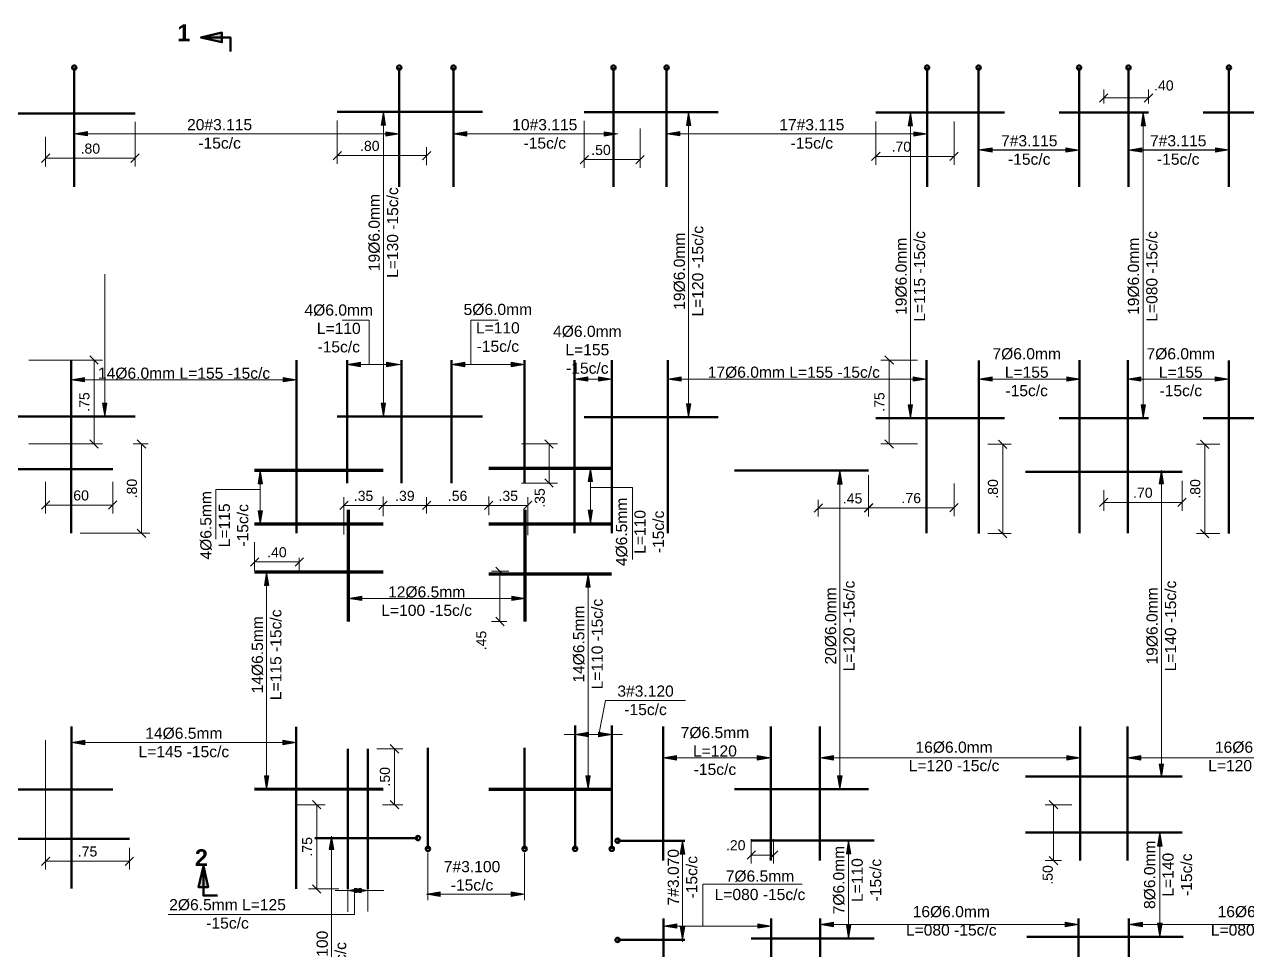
# Model space of a CAD drawing. Header units: metres. Extents: x 1.9 to 93.5, y 3.6 to 60.4.
# Drawn here: x 12.79 to 23.74, y 21.75 to 30.04 of the extents above; entities that cross this region are included whole.
import ezdxf

# ---------------------------------------------------------------- set-up
doc = ezdxf.new("R2010")
doc.units = ezdxf.units.M
for name, color, linetype, lineweight in [('3059-TOA-LOS-1_4_dwg-1', 7, 'Continuous', 20), ('CORTES', 3, 'Continuous', 50), ('CORTES-1', 7, 'Continuous', 50), ('COTAS', 9, 'Continuous', 13), ('COTAS-1', 7, 'Continuous', 9), ('REFUERZOG', 90, 'Continuous', 70), ('REFUERZOS', 3, 'Continuous', 50), ('TEXREF', 2, 'Continuous', 30), ('VARIOS', 8, 'Continuous', 9)]:
    doc.layers.add(name, color=color, linetype=linetype, lineweight=lineweight)
doc.styles.add('Swis721 Ex BT_3', font='swisse.ttf', dxfattribs={"height": 0.1})
doc.styles.add('Swis721 Ex BT_B_1', font='swisseb.ttf', dxfattribs={"height": 0.15})
doc.styles.add('Swis721 LtEx BT_3', font='swissel.ttf', dxfattribs={"height": 0.09})

# ---------------------------------------------------------------- blocks, each defined once
blk = doc.blocks.new('3059-TOA-LOS-1_4_dwg__U8-4209249-19_ZI_ALL_Estructura_TOA_LOS-1_4')
at = {"layer": 'CORTES'}
blk.add_hatch(color=256, dxfattribs=at).paths.add_polyline_path([(-0.076, 0.181), (-0.163, 0.181), (-0.119, 0.368)])
at = {"layer": 'CORTES', "flags": 128}
blk.add_lwpolyline([(0.008, 0.104), (-0.119, 0.104), (-0.119, 0.368), (-0.163, 0.181), (-0.076, 0.181), (-0.119, 0.368)], dxfattribs=at)
blk = doc.blocks.new('3059-TOA-LOS-1_4_dwg__U7-4209251-19_ZI_ALL_Estructura_TOA_LOS-1_4')
at = {"layer": 'CORTES'}
blk.add_hatch(color=256, dxfattribs=at).paths.add_polyline_path([(-0.163, 0.181), (-0.076, 0.181), (-0.119, 0.368)])
at = {"layer": 'CORTES', "flags": 128}
blk.add_lwpolyline([(0.008, 0.104), (-0.119, 0.104), (-0.119, 0.368), (-0.163, 0.181), (-0.076, 0.181), (-0.119, 0.368)], dxfattribs=at)
blk = doc.blocks.new('3059-TOA-LOS-1_4_dwg__Oblique-4209254-19_ZI_ALL_Estructura_TOA_LOS-1_4')
at = {"layer": 'COTAS'}
blk.add_line((-0.5, -0.5), (0.5, 0.5), dxfattribs=at)
blk = doc.blocks.new('3059-TOA-LOS-1_4_dwg__U35-4209278-19_ZI_ALL_Estructura_TOA_LOS-1_4')
at = {"layer": 'REFUERZOS'}
blk.add_line((0, -0.3684), (0, 0), dxfattribs=at)
blk.add_circle((0, 0), 0.00643, dxfattribs=at)
blk = doc.blocks.new('3059-TOA-LOS-1_4_dwg__U36-4209279-19_ZI_ALL_Estructura_TOA_LOS-1_4')
at = {"layer": 'REFUERZOS'}
blk.add_line((0, -0.3017), (0, 0), dxfattribs=at)
blk.add_circle((0, 0), 0.00643, dxfattribs=at)
blk = doc.blocks.new('3059-TOA-LOS-1_4_dwg__U14-4209280-19_ZI_ALL_Estructura_TOA_LOS-1_4')
at = {"layer": 'REFUERZOS'}
blk.add_line((0, -0.3077), (0, 0), dxfattribs=at)
blk.add_circle((0, 0), 0.00643, dxfattribs=at)
blk = doc.blocks.new('3059-TOA-LOS-1_4_dwg__U15-4209281-19_ZI_ALL_Estructura_TOA_LOS-1_4')
at = {"layer": 'REFUERZOS'}
blk.add_line((0, -0.2004), (0, 0), dxfattribs=at)
blk.add_circle((0, 0), 0.00643, dxfattribs=at)
blk = doc.blocks.new('3059-TOA-LOS-1_4_dwg__U33-4209284-19_ZI_ALL_Estructura_TOA_LOS-1_4')
at = {"layer": 'REFUERZOS'}
blk.add_line((0, -0.3017), (0, 0), dxfattribs=at)
blk.add_circle((0, 0), 0.00643, dxfattribs=at)
blk = doc.blocks.new('3059-TOA-LOS-1_4_dwg__U34-4209285-19_ZI_ALL_Estructura_TOA_LOS-1_4')
at = {"layer": 'REFUERZOS'}
blk.add_line((0, -0.3684), (0, 0), dxfattribs=at)
blk.add_circle((0, 0), 0.00643, dxfattribs=at)
blk = doc.blocks.new('3059-TOA-LOS-1_4_dwg__U12-4209290-19_ZI_ALL_Estructura_TOA_LOS-1_4')
at = {"layer": 'REFUERZOS'}
blk.add_line((0, -0.3563), (0, 0), dxfattribs=at)
blk.add_circle((0, 0), 0.00643, dxfattribs=at)
blk = doc.blocks.new('3059-TOA-LOS-1_4_dwg__U12-4209277-19_ZI_ALL_Estructura_TOA_LOS-1_4')
at = {"layer": 'REFUERZOS'}
blk.add_line((0, -0.3563), (0, 0), dxfattribs=at)
blk.add_circle((0, 0), 0.00643, dxfattribs=at)
blk = doc.blocks.new('3059-TOA-LOS-1_4_dwg-4060731-19_ZI_ALL_Estructura_TOA_LOS-1_4')
at = {"layer": 'VARIOS'}
for points in [[(15.986, 29.135), (16.006, 29.255), (16.026, 29.135)], [(18.717, 29.132), (18.737, 29.252), (18.757, 29.132)], [(20.702, 29.128), (20.722, 29.248), (20.742, 29.128)], [(22.786, 29.128), (22.806, 29.248), (22.826, 29.128)], [(13.359, 29.038), (13.239, 29.058), (13.359, 29.078)], [(16.027, 29.036), (16.027, 29.076), (16.147, 29.056)], [(16.753, 29.037), (16.633, 29.057), (16.753, 29.077)], [(17.983, 29.036), (17.983, 29.076), (18.103, 29.056)], [(18.66, 29.038), (18.54, 29.058), (18.66, 29.078)], [(20.752, 29.036), (20.752, 29.076), (20.872, 29.056)], [(21.453, 28.892), (21.333, 28.913), (21.453, 28.932)], [(22.112, 28.892), (22.112, 28.932), (22.232, 28.912)], [(22.794, 28.892), (22.674, 28.912), (22.794, 28.932)], [(23.453, 28.892), (23.453, 28.932), (23.573, 28.913)], [(15.801, 26.972), (15.681, 26.992), (15.801, 27.012)], [(16.035, 26.972), (16.035, 27.012), (16.155, 26.992)], [(16.735, 26.972), (16.615, 26.992), (16.735, 27.012)], [(17.149, 26.972), (17.149, 27.012), (17.269, 26.992)], [(13.332, 26.836), (13.212, 26.856), (13.332, 26.876)], [(15.108, 26.836), (15.108, 26.876), (15.228, 26.856)], [(17.836, 26.842), (17.716, 26.862), (17.836, 26.882)], [(17.931, 26.842), (17.931, 26.882), (18.051, 26.862)], [(18.671, 26.842), (18.551, 26.862), (18.671, 26.882)], [(20.747, 26.842), (20.747, 26.882), (20.867, 26.862)], [(21.454, 26.842), (21.334, 26.862), (21.454, 26.882)], [(22.122, 26.842), (22.122, 26.882), (22.242, 26.862)], [(22.784, 26.842), (22.664, 26.862), (22.784, 26.882)], [(23.451, 26.842), (23.451, 26.882), (23.571, 26.862)], [(13.512, 26.527), (13.492, 26.647), (13.532, 26.647)], [(16.006, 26.525), (15.986, 26.645), (16.026, 26.645)], [(18.737, 26.52), (18.717, 26.64), (18.757, 26.64)], [(20.722, 26.511), (20.702, 26.631), (20.742, 26.631)], [(22.806, 26.511), (22.786, 26.631), (22.826, 26.631)], [(17.838, 25.945), (17.858, 26.065), (17.878, 25.945)], [(14.884, 25.925), (14.904, 26.045), (14.924, 25.925)], [(20.071, 25.922), (20.091, 26.042), (20.111, 25.922)], [(22.948, 25.925), (22.968, 26.045), (22.988, 25.925)], [(14.904, 25.562), (14.884, 25.682), (14.924, 25.682)], [(17.858, 25.567), (17.838, 25.687), (17.878, 25.687)], [(14.941, 25.012), (14.961, 25.132), (14.981, 25.012)], [(17.817, 24.998), (17.837, 25.118), (17.857, 24.998)], [(15.814, 24.878), (15.694, 24.898), (15.814, 24.918)], [(17.155, 24.878), (17.155, 24.918), (17.275, 24.898)], [(17.841, 23.659), (17.721, 23.679), (17.841, 23.699)], [(17.93, 23.659), (17.93, 23.699), (18.05, 23.679)], [(13.334, 23.588), (13.214, 23.608), (13.334, 23.628)], [(15.105, 23.588), (15.105, 23.628), (15.225, 23.608)], [(18.63, 23.451), (18.51, 23.471), (18.63, 23.491)], [(19.352, 23.451), (19.352, 23.491), (19.472, 23.471)], [(20.034, 23.451), (19.914, 23.471), (20.034, 23.491)], [(22.121, 23.451), (22.121, 23.491), (22.241, 23.471)], [(22.785, 23.451), (22.665, 23.471), (22.785, 23.491)], [(22.968, 23.294), (22.948, 23.414), (22.988, 23.414)], [(14.961, 23.188), (14.941, 23.308), (14.981, 23.308)], [(17.837, 23.19), (17.817, 23.31), (17.857, 23.31)], [(20.091, 23.189), (20.071, 23.309), (20.111, 23.309)], [(15.521, 22.65), (15.541, 22.77), (15.561, 22.65)], [(22.935, 22.681), (22.955, 22.801), (22.975, 22.681)], [(18.663, 22.608), (18.683, 22.728), (18.703, 22.608)], [(20.149, 22.611), (20.169, 22.731), (20.189, 22.611)], [(15.806, 22.263), (15.686, 22.283), (15.806, 22.303)], [(15.747, 22.263), (15.747, 22.303), (15.867, 22.283)], [(16.513, 22.23), (16.393, 22.25), (16.513, 22.27)], [(17.149, 22.23), (17.149, 22.27), (17.269, 22.25)], [(18.633, 21.945), (18.513, 21.965), (18.633, 21.985)], [(18.683, 21.841), (18.663, 21.961), (18.703, 21.961)], [(19.356, 21.945), (19.356, 21.985), (19.476, 21.965)], [(20.035, 21.959), (19.915, 21.979), (20.035, 21.999)], [(20.169, 21.854), (20.149, 21.974), (20.189, 21.974)], [(22.108, 21.959), (22.108, 21.999), (22.228, 21.979)], [(22.798, 21.959), (22.678, 21.979), (22.798, 21.999)], [(22.955, 21.869), (22.935, 21.989), (22.975, 21.989)]]:
    blk.add_hatch(color=256, dxfattribs=at).paths.add_polyline_path(points)
at = {"layer": 'COTAS'}
for p, q in [((22.453, 29.328), (22.453, 29.453)), ((22.853, 29.328), (22.853, 29.453)), ((22.853, 29.378), (22.453, 29.378)), ((13.783, 29.165), (13.783, 28.764)), ((15.593, 29.175), (15.593, 28.787)), ((17.803, 29.172), (17.803, 28.752)), ((20.413, 29.168), (20.413, 28.78)), ((21.113, 29.168), (21.113, 28.78)), ((12.983, 29.03), (12.983, 28.764)), ((18.303, 29.104), (18.303, 28.752)), ((16.393, 28.776), (16.393, 28.937)), ((12.983, 28.839), (13.783, 28.839)), ((16.393, 28.862), (15.593, 28.862)), ((18.303, 28.827), (17.803, 28.827)), ((21.113, 28.855), (20.413, 28.855)), ((12.833, 27.031), (13.492, 27.031)), ((13.417, 26.281), (13.417, 27.031)), ((20.787, 27.031), (20.457, 27.031)), ((20.532, 27.031), (20.532, 26.281)), ((12.833, 26.281), (13.492, 26.281)), ((13.9, 26.281), (13.766, 26.281)), ((13.841, 26.281), (13.841, 25.481)), ((17.243, 26.281), (17.563, 26.281)), ((17.488, 25.931), (17.488, 26.281)), ((20.787, 26.281), (20.457, 26.281)), ((21.414, 26.278), (21.623, 26.278)), ((21.548, 25.478), (21.548, 26.278)), ((23.491, 26.278), (23.282, 26.278)), ((23.357, 25.478), (23.357, 26.278)), ((20.348, 26.001), (20.348, 25.635)), ((23.153, 25.951), (23.153, 25.682)), ((12.983, 25.941), (12.983, 25.659)), ((13.583, 25.941), (13.583, 25.659)), ((17.243, 25.931), (17.563, 25.931)), ((21.113, 25.928), (21.113, 25.635)), ((22.453, 25.868), (22.453, 25.682)), ((13.583, 25.734), (12.983, 25.734)), ((15.653, 25.471), (15.653, 25.805)), ((17.298, 25.464), (17.298, 25.805)), ((19.898, 25.78), (19.898, 25.632)), ((20.348, 25.78), (20.348, 25.632)), ((22.453, 25.757), (23.153, 25.757)), ((20.348, 25.707), (19.898, 25.707)), ((20.348, 25.71), (21.113, 25.71)), ((13.292, 25.481), (13.916, 25.481)), ((14.853, 25.401), (14.853, 25.15)), ((21.414, 25.478), (21.623, 25.478)), ((23.491, 25.478), (23.282, 25.478)), ((14.853, 25.225), (15.253, 25.225)), ((15.253, 25.261), (15.253, 25.15)), ((17.128, 25.141), (16.974, 25.141)), ((17.049, 25.141), (17.049, 24.691)), ((17.11, 24.691), (16.974, 24.691)), ((12.983, 23.629), (12.983, 22.47)), ((15.947, 23.551), (16.18, 23.551)), ((16.105, 23.551), (16.105, 23.051)), ((15.226, 23.051), (15.484, 23.051)), ((15.409, 23.051), (15.409, 22.297)), ((15.999, 23.051), (16.18, 23.051)), ((22.168, 23.051), (21.928, 23.051)), ((22.003, 22.551), (22.003, 23.051)), ((13.733, 22.665), (13.733, 22.47)), ((19.298, 22.743), (19.298, 22.525)), ((19.498, 22.743), (19.498, 22.525)), ((19.298, 22.6), (19.498, 22.6)), ((22.074, 22.551), (21.928, 22.551)), ((12.983, 22.545), (13.733, 22.545)), ((15.606, 22.297), (15.334, 22.297))]:
    blk.add_line(p, q, dxfattribs=at)
at = {"layer": 'COTAS', "flags": 128}
for points in [[(15.653, 25.73), (16.003, 25.73), (16.393, 25.73), (16.948, 25.73), (17.298, 25.73)], [(16.003, 25.633), (16.003, 25.805), (16.003, 25.81)], [(16.948, 25.643), (16.948, 25.805), (16.948, 25.81)]]:
    blk.add_lwpolyline(points, dxfattribs=at)
blk.add_lwpolyline([(16.393, 25.805), (16.393, 25.658)], close=True, dxfattribs=at)
at = {"layer": 'REFUERZOG'}
for p, q in [((16.948, 26.065), (18.048, 26.065)), ((16.003, 26.043), (14.853, 26.043)), ((15.694, 24.691), (15.694, 25.691)), ((17.275, 24.691), (17.275, 25.691)), ((16.003, 25.562), (14.853, 25.562)), ((16.948, 25.566), (18.048, 25.566)), ((16.003, 25.132), (14.853, 25.132)), ((16.948, 25.118), (18.048, 25.118)), ((16.003, 23.186), (14.853, 23.189)), ((16.948, 23.19), (18.048, 23.19))]:
    blk.add_line(p, q, dxfattribs=at)
at = {"layer": 'REFUERZOS'}
for p, q in [((12.183, 29.238), (13.783, 29.238)), ((16.893, 29.255), (15.593, 29.255)), ((19.003, 29.252), (17.803, 29.252)), ((21.563, 29.248), (20.413, 29.248)), ((22.053, 29.248), (22.853, 29.248)), ((23.343, 29.248), (24.493, 29.248)), ((13.212, 27.031), (13.212, 25.481)), ((15.228, 27.031), (15.228, 25.481)), ((15.681, 27.031), (15.681, 25.931)), ((16.169, 27.031), (16.169, 25.931)), ((16.615, 27.031), (16.615, 25.931)), ((17.269, 27.031), (17.269, 25.931)), ((17.716, 27.031), (17.716, 25.481)), ((18.051, 27.031), (18.051, 25.481)), ((18.551, 27.031), (18.551, 25.481)), ((20.867, 27.031), (20.867, 25.481)), ((21.334, 27.028), (21.334, 25.478)), ((22.237, 27.031), (22.237, 25.481)), ((22.668, 27.031), (22.668, 25.481)), ((23.571, 27.028), (23.571, 25.478)), ((12.183, 26.527), (13.783, 26.527)), ((16.893, 26.525), (15.593, 26.525)), ((19.003, 26.52), (17.803, 26.52)), ((21.563, 26.511), (20.413, 26.511)), ((22.053, 26.511), (22.853, 26.511)), ((23.343, 26.511), (24.493, 26.511)), ((12.383, 26.055), (13.583, 26.055)), ((19.148, 26.042), (20.348, 26.042)), ((23.153, 26.031), (21.753, 26.031)), ((13.214, 23.751), (13.214, 22.301)), ((15.225, 23.747), (15.225, 22.297)), ((18.51, 23.751), (18.51, 22.551)), ((19.472, 23.751), (19.472, 22.551)), ((19.912, 23.751), (19.912, 22.551)), ((22.241, 23.751), (22.241, 22.551)), ((22.665, 23.751), (22.665, 22.551)), ((15.686, 23.551), (15.686, 22.297)), ((15.867, 23.551), (15.867, 22.297)), ((23.153, 23.302), (21.753, 23.302)), ((12.383, 23.188), (13.583, 23.188)), ((19.148, 23.189), (20.348, 23.189)), ((23.153, 22.801), (21.753, 22.801)), ((12.383, 22.745), (13.733, 22.745)), ((19.298, 22.731), (20.398, 22.731)), ((18.513, 22.031), (18.513, 21.231)), ((19.476, 22.031), (19.476, 21.231)), ((19.915, 22.031), (19.915, 21.231)), ((22.228, 22.031), (22.228, 21.231)), ((22.678, 22.031), (22.678, 21.231)), ((19.298, 21.854), (20.398, 21.854)), ((23.163, 21.869), (21.763, 21.869))]:
    blk.add_line(p, q, dxfattribs=at)
at = {"layer": 'VARIOS'}
for p, q in [((15.986, 29.135), (16.006, 29.255)), ((16.006, 29.255), (16.006, 26.525)), ((16.006, 29.255), (16.026, 29.135)), ((18.717, 29.132), (18.737, 29.252)), ((18.737, 29.252), (18.737, 26.52)), ((18.737, 29.252), (18.757, 29.132)), ((20.702, 29.128), (20.722, 29.248)), ((20.722, 29.248), (20.722, 26.554)), ((20.722, 29.248), (20.742, 29.128)), ((22.786, 29.128), (22.806, 29.248)), ((22.806, 29.248), (22.806, 26.554)), ((22.806, 29.248), (22.826, 29.128)), ((22.806, 26.511), (22.806, 29.248)), ((16.026, 29.135), (15.986, 29.135)), ((18.757, 29.132), (18.717, 29.132)), ((20.742, 29.128), (20.702, 29.128)), ((22.826, 29.128), (22.786, 29.128)), ((13.239, 29.058), (13.359, 29.078)), ((13.239, 29.058), (16.147, 29.058)), ((13.359, 29.038), (13.239, 29.058)), ((16.147, 29.056), (13.239, 29.056)), ((13.359, 29.078), (13.359, 29.038)), ((16.027, 29.036), (16.027, 29.076)), ((16.027, 29.076), (16.147, 29.056)), ((16.147, 29.056), (16.027, 29.036)), ((16.633, 29.057), (16.753, 29.077)), ((16.633, 29.057), (18.103, 29.057)), ((16.753, 29.037), (16.633, 29.057)), ((18.103, 29.056), (16.633, 29.056)), ((16.753, 29.077), (16.753, 29.037)), ((17.983, 29.036), (17.983, 29.076)), ((17.983, 29.076), (18.103, 29.056)), ((18.103, 29.056), (17.983, 29.036)), ((18.54, 29.058), (18.66, 29.078)), ((18.54, 29.058), (20.872, 29.058)), ((18.66, 29.038), (18.54, 29.058)), ((20.872, 29.056), (18.54, 29.056)), ((18.66, 29.078), (18.66, 29.038)), ((20.752, 29.036), (20.752, 29.076)), ((20.752, 29.076), (20.872, 29.056)), ((20.872, 29.056), (20.752, 29.036)), ((21.333, 28.913), (21.453, 28.932)), ((21.333, 28.913), (22.133, 28.913)), ((21.453, 28.892), (21.333, 28.913)), ((22.232, 28.912), (21.431, 28.912)), ((21.453, 28.932), (21.453, 28.892)), ((22.112, 28.892), (22.112, 28.932)), ((22.112, 28.932), (22.232, 28.912)), ((22.232, 28.912), (22.112, 28.892)), ((22.674, 28.912), (22.794, 28.932)), ((22.674, 28.912), (23.474, 28.912)), ((22.794, 28.892), (22.674, 28.912)), ((23.573, 28.913), (22.772, 28.913)), ((22.794, 28.932), (22.794, 28.892)), ((23.453, 28.892), (23.453, 28.932)), ((23.453, 28.932), (23.573, 28.913)), ((23.573, 28.913), (23.453, 28.892)), ((18.737, 26.52), (18.737, 28.158)), ((13.512, 26.527), (13.512, 27.8)), ((16.006, 26.525), (16.006, 27.631)), ((20.722, 26.511), (20.722, 27.087)), ((15.681, 26.992), (15.801, 27.012)), ((16.155, 26.992), (15.681, 26.992)), ((15.681, 26.992), (16.155, 26.992)), ((15.801, 26.972), (15.681, 26.992)), ((15.801, 27.012), (15.801, 26.972)), ((16.035, 26.972), (16.035, 27.012)), ((16.035, 27.012), (16.155, 26.992)), ((16.155, 26.992), (16.035, 26.972)), ((16.615, 26.992), (16.735, 27.012)), ((17.269, 26.992), (16.615, 26.992)), ((16.615, 26.992), (17.269, 26.992)), ((16.735, 26.972), (16.615, 26.992)), ((16.735, 27.012), (16.735, 26.972)), ((17.149, 26.972), (17.149, 27.012)), ((17.149, 27.012), (17.269, 26.992)), ((17.269, 26.992), (17.149, 26.972)), ((13.212, 26.856), (13.332, 26.876)), ((13.212, 26.856), (15.08, 26.856)), ((13.332, 26.836), (13.212, 26.856)), ((13.332, 26.876), (13.332, 26.836)), ((15.228, 26.856), (13.361, 26.856)), ((15.108, 26.836), (15.108, 26.876)), ((15.108, 26.876), (15.228, 26.856)), ((15.228, 26.856), (15.108, 26.836)), ((17.716, 26.862), (17.836, 26.882)), ((17.716, 26.862), (18.051, 26.862)), ((17.836, 26.842), (17.716, 26.862)), ((18.051, 26.862), (17.716, 26.862)), ((17.836, 26.882), (17.836, 26.842)), ((17.931, 26.842), (17.931, 26.882)), ((17.931, 26.882), (18.051, 26.862)), ((18.051, 26.862), (17.931, 26.842)), ((18.551, 26.862), (18.671, 26.882)), ((18.551, 26.862), (20.867, 26.862)), ((18.671, 26.842), (18.551, 26.862)), ((20.867, 26.862), (18.551, 26.862)), ((18.671, 26.882), (18.671, 26.842)), ((20.747, 26.842), (20.747, 26.882)), ((20.747, 26.882), (20.867, 26.862)), ((20.867, 26.862), (20.747, 26.842)), ((21.334, 26.862), (21.454, 26.882)), ((21.334, 26.862), (22.13, 26.862)), ((21.454, 26.842), (21.334, 26.862)), ((22.242, 26.862), (21.446, 26.862)), ((21.454, 26.882), (21.454, 26.842)), ((22.122, 26.842), (22.122, 26.882)), ((22.122, 26.882), (22.242, 26.862)), ((22.242, 26.862), (22.122, 26.842)), ((22.664, 26.862), (22.784, 26.882)), ((22.664, 26.862), (23.46, 26.862)), ((22.784, 26.842), (22.664, 26.862)), ((23.571, 26.862), (22.775, 26.862)), ((22.784, 26.882), (22.784, 26.842)), ((23.451, 26.842), (23.451, 26.882)), ((23.451, 26.882), (23.571, 26.862)), ((23.571, 26.862), (23.451, 26.842)), ((13.512, 26.527), (13.492, 26.647)), ((13.492, 26.647), (13.532, 26.647)), ((13.532, 26.647), (13.512, 26.527)), ((16.006, 26.525), (15.986, 26.645)), ((15.986, 26.645), (16.026, 26.645)), ((16.026, 26.645), (16.006, 26.525)), ((18.737, 26.52), (18.717, 26.64)), ((18.717, 26.64), (18.757, 26.64)), ((18.757, 26.64), (18.737, 26.52)), ((20.722, 26.511), (20.702, 26.631)), ((20.702, 26.631), (20.742, 26.631)), ((20.742, 26.631), (20.722, 26.511)), ((22.806, 26.511), (22.786, 26.631)), ((22.786, 26.631), (22.826, 26.631)), ((22.826, 26.631), (22.806, 26.511)), ((17.838, 25.945), (17.858, 26.065)), ((17.858, 26.065), (17.858, 25.597)), ((17.858, 26.065), (17.878, 25.945)), ((14.884, 25.925), (14.904, 26.045)), ((14.904, 26.045), (14.904, 25.587)), ((14.904, 26.045), (14.924, 25.925)), ((14.904, 25.562), (14.904, 26.02)), ((17.878, 25.945), (17.838, 25.945)), ((17.858, 25.567), (17.858, 26.034)), ((20.071, 25.922), (20.091, 26.042)), ((20.091, 26.042), (20.091, 23.328)), ((20.091, 26.042), (20.111, 25.922)), ((22.948, 25.925), (22.968, 26.045)), ((22.968, 26.045), (22.968, 23.331)), ((22.968, 26.045), (22.988, 25.925)), ((14.924, 25.925), (14.884, 25.925)), ((20.111, 25.922), (20.071, 25.922)), ((22.988, 25.925), (22.948, 25.925)), ((14.904, 25.562), (14.884, 25.682)), ((14.884, 25.682), (14.924, 25.682)), ((14.924, 25.682), (14.904, 25.562)), ((17.858, 25.567), (17.838, 25.687)), ((17.838, 25.687), (17.878, 25.687)), ((17.878, 25.687), (17.858, 25.567)), ((14.941, 25.012), (14.961, 25.132)), ((14.961, 25.132), (14.961, 23.274)), ((14.961, 25.132), (14.981, 25.012)), ((17.817, 24.998), (17.837, 25.118)), ((17.837, 25.118), (17.837, 23.19)), ((17.837, 25.118), (17.857, 24.998)), ((14.981, 25.012), (14.941, 25.012)), ((17.857, 24.998), (17.817, 24.998)), ((15.694, 24.898), (15.814, 24.918)), ((15.694, 24.898), (17.149, 24.898)), ((15.814, 24.878), (15.694, 24.898)), ((17.275, 24.898), (15.694, 24.898)), ((15.814, 24.918), (15.814, 24.878)), ((17.155, 24.878), (17.155, 24.918)), ((17.155, 24.918), (17.275, 24.898)), ((17.275, 24.898), (17.155, 24.878)), ((14.961, 23.188), (14.961, 24.819)), ((17.837, 23.19), (17.837, 24.819)), ((22.968, 23.294), (22.968, 24.819)), ((20.091, 23.189), (20.091, 24.714)), ((18.05, 23.679), (17.624, 23.679)), ((17.721, 23.679), (17.841, 23.699)), ((17.721, 23.679), (18.146, 23.679)), ((17.841, 23.659), (17.721, 23.679)), ((17.841, 23.699), (17.841, 23.659)), ((17.93, 23.659), (17.93, 23.699)), ((17.93, 23.699), (18.05, 23.679)), ((18.05, 23.679), (17.93, 23.659)), ((13.214, 23.608), (13.334, 23.628)), ((15.225, 23.608), (13.214, 23.608)), ((13.214, 23.608), (15.225, 23.608)), ((13.334, 23.588), (13.214, 23.608)), ((13.334, 23.628), (13.334, 23.588)), ((15.105, 23.588), (15.105, 23.628)), ((15.105, 23.628), (15.225, 23.608)), ((15.225, 23.608), (15.105, 23.588)), ((18.51, 23.471), (18.63, 23.491)), ((18.51, 23.471), (19.343, 23.471)), ((18.63, 23.451), (18.51, 23.471)), ((19.472, 23.471), (18.611, 23.471)), ((18.63, 23.491), (18.63, 23.451)), ((19.352, 23.451), (19.352, 23.491)), ((19.352, 23.491), (19.472, 23.471)), ((19.472, 23.471), (19.352, 23.451)), ((19.914, 23.471), (20.034, 23.491)), ((19.914, 23.471), (22.154, 23.471)), ((20.034, 23.451), (19.914, 23.471)), ((22.241, 23.471), (20, 23.471)), ((20.034, 23.491), (20.034, 23.451)), ((22.121, 23.451), (22.121, 23.491)), ((22.121, 23.491), (22.241, 23.471)), ((22.241, 23.471), (22.121, 23.451)), ((22.665, 23.471), (22.785, 23.491)), ((22.665, 23.471), (24.906, 23.471)), ((22.785, 23.451), (22.665, 23.471)), ((24.992, 23.471), (22.752, 23.471)), ((22.785, 23.491), (22.785, 23.451)), ((22.968, 23.294), (22.948, 23.414)), ((22.948, 23.414), (22.988, 23.414)), ((22.988, 23.414), (22.968, 23.294)), ((14.961, 23.188), (14.941, 23.308)), ((14.941, 23.308), (14.981, 23.308)), ((14.981, 23.308), (14.961, 23.188)), ((17.837, 23.19), (17.817, 23.31)), ((17.817, 23.31), (17.857, 23.31)), ((17.857, 23.31), (17.837, 23.19)), ((20.091, 23.189), (20.071, 23.309)), ((20.071, 23.309), (20.111, 23.309)), ((20.111, 23.309), (20.091, 23.189)), ((15.521, 22.65), (15.541, 22.77)), ((15.541, 22.77), (15.541, 20.532)), ((15.541, 22.77), (15.561, 22.65)), ((22.935, 22.681), (22.955, 22.801)), ((22.955, 22.801), (22.955, 21.896)), ((22.955, 22.801), (22.975, 22.681)), ((18.663, 22.608), (18.683, 22.728)), ((18.683, 22.728), (18.683, 21.823)), ((18.683, 22.728), (18.703, 22.608)), ((20.149, 22.611), (20.169, 22.731)), ((20.169, 21.854), (20.169, 22.731)), ((20.169, 22.731), (20.169, 21.854)), ((20.169, 22.731), (20.189, 22.611)), ((22.975, 22.681), (22.935, 22.681)), ((22.955, 21.869), (22.955, 22.725)), ((15.561, 22.65), (15.521, 22.65)), ((16.404, 22.622), (16.404, 22.195)), ((17.269, 22.622), (17.269, 22.195)), ((18.703, 22.608), (18.663, 22.608)), ((18.683, 21.841), (18.683, 22.652)), ((20.189, 22.611), (20.149, 22.611)), ((15.541, 20.532), (15.541, 22.424)), ((15.686, 22.331), (15.686, 22.092)), ((15.867, 22.283), (15.573, 22.283)), ((15.686, 22.283), (15.806, 22.303)), ((15.686, 22.283), (16.009, 22.283)), ((15.806, 22.263), (15.686, 22.283)), ((15.747, 22.263), (15.747, 22.303)), ((15.747, 22.303), (15.867, 22.283)), ((15.867, 22.283), (15.747, 22.263)), ((15.806, 22.303), (15.806, 22.263)), ((15.867, 22.315), (15.867, 22.096)), ((16.393, 22.25), (16.513, 22.27)), ((16.393, 22.25), (17.174, 22.25)), ((16.513, 22.23), (16.393, 22.25)), ((17.269, 22.25), (16.488, 22.25)), ((16.513, 22.27), (16.513, 22.23)), ((17.149, 22.23), (17.149, 22.27)), ((17.149, 22.27), (17.269, 22.25)), ((17.269, 22.25), (17.149, 22.23)), ((18.513, 21.965), (18.633, 21.985)), ((18.513, 21.965), (19.392, 21.965)), ((18.633, 21.945), (18.513, 21.965)), ((19.476, 21.965), (18.597, 21.965)), ((18.633, 21.985), (18.633, 21.945)), ((18.683, 21.841), (18.663, 21.961)), ((18.663, 21.961), (18.703, 21.961)), ((18.703, 21.961), (18.683, 21.841)), ((19.356, 21.945), (19.356, 21.985)), ((19.356, 21.985), (19.476, 21.965)), ((19.476, 21.965), (19.356, 21.945)), ((19.915, 21.979), (20.035, 21.999)), ((19.915, 21.979), (22.143, 21.979)), ((20.035, 21.959), (19.915, 21.979)), ((22.228, 21.979), (20, 21.979)), ((20.035, 21.999), (20.035, 21.959)), ((20.169, 21.854), (20.149, 21.974)), ((20.149, 21.974), (20.189, 21.974)), ((20.189, 21.974), (20.169, 21.854)), ((22.108, 21.959), (22.108, 21.999)), ((22.108, 21.999), (22.228, 21.979)), ((22.228, 21.979), (22.108, 21.959)), ((22.678, 21.979), (22.798, 21.999)), ((22.678, 21.979), (24.906, 21.979)), ((22.798, 21.959), (22.678, 21.979)), ((24.99, 21.979), (22.762, 21.979)), ((22.798, 21.999), (22.798, 21.959)), ((22.955, 21.869), (22.935, 21.989)), ((22.935, 21.989), (22.975, 21.989)), ((22.975, 21.989), (22.955, 21.869))]:
    blk.add_line(p, q, dxfattribs=at)
at = {"layer": 'VARIOS', "flags": 128}
for points in [[(15.879, 26.992), (15.879, 27.39), (15.636, 27.39)], [(16.789, 26.992), (16.789, 27.39), (17.032, 27.39)], [(14.904, 25.874), (14.506, 25.874), (14.506, 25.429)], [(17.858, 25.891), (18.234, 25.891), (18.234, 25.247)], [(18.71, 23.985), (17.994, 23.985), (17.933, 23.679)], [(18.866, 21.965), (18.866, 22.339), (19.754, 22.339)], [(14.08, 22.069), (15.746, 22.069), (15.746, 22.256)]]:
    blk.add_lwpolyline(points, dxfattribs=at)
at = {"extrusion": (0, 0, -1), "zscale": -1, "rotation": 270.0000000000004}
blk.add_blockref('3059-TOA-LOS-1_4_dwg__U8-4209249-19_ZI_ALL_Estructura_TOA_LOS-1_4', (-14.741, 29.801), dxfattribs=at)
at = {"extrusion": (0, 0, -1), "xscale": 3, "yscale": 3, "zscale": -3}
for p in [(-13.239, 29.65), (-16.147, 29.65), (-16.633, 29.65), (-18.065, 29.65), (-18.54, 29.65), (-20.872, 29.65), (-21.333, 29.65), (-22.232, 29.65)]:
    blk.add_blockref('3059-TOA-LOS-1_4_dwg__U12-4209290-19_ZI_ALL_Estructura_TOA_LOS-1_4', p, dxfattribs=at)
for name, p, xscale, yscale, zscale in [('3059-TOA-LOS-1_4_dwg__U12-4209277-19_ZI_ALL_Estructura_TOA_LOS-1_4', (22.674, 29.65), 3, 3, 3), ('3059-TOA-LOS-1_4_dwg__U12-4209277-19_ZI_ALL_Estructura_TOA_LOS-1_4', (23.573, 29.65), 3, 3, 3), ('3059-TOA-LOS-1_4_dwg__Oblique-4209254-19_ZI_ALL_Estructura_TOA_LOS-1_4', (22.853, 29.378), 0.075, 0.075, 0.075), ('3059-TOA-LOS-1_4_dwg__Oblique-4209254-19_ZI_ALL_Estructura_TOA_LOS-1_4', (16.393, 28.862), 0.075, 0.075, 0.075), ('3059-TOA-LOS-1_4_dwg__Oblique-4209254-19_ZI_ALL_Estructura_TOA_LOS-1_4', (13.783, 28.839), 0.075, 0.075, 0.075), ('3059-TOA-LOS-1_4_dwg__Oblique-4209254-19_ZI_ALL_Estructura_TOA_LOS-1_4', (18.303, 28.827), 0.075, 0.075, 0.075), ('3059-TOA-LOS-1_4_dwg__Oblique-4209254-19_ZI_ALL_Estructura_TOA_LOS-1_4', (21.113, 28.855), 0.075, 0.075, 0.075), ('3059-TOA-LOS-1_4_dwg__Oblique-4209254-19_ZI_ALL_Estructura_TOA_LOS-1_4', (13.583, 25.734), 0.075, 0.075, 0.075), ('3059-TOA-LOS-1_4_dwg__Oblique-4209254-19_ZI_ALL_Estructura_TOA_LOS-1_4', (16.003, 25.73), 0.075, 0.075, 0.075), ('3059-TOA-LOS-1_4_dwg__Oblique-4209254-19_ZI_ALL_Estructura_TOA_LOS-1_4', (16.393, 25.73), 0.075, 0.075, 0.075), ('3059-TOA-LOS-1_4_dwg__Oblique-4209254-19_ZI_ALL_Estructura_TOA_LOS-1_4', (16.948, 25.73), 0.075, 0.075, 0.075), ('3059-TOA-LOS-1_4_dwg__Oblique-4209254-19_ZI_ALL_Estructura_TOA_LOS-1_4', (17.298, 25.73), 0.075, 0.075, 0.075), ('3059-TOA-LOS-1_4_dwg__Oblique-4209254-19_ZI_ALL_Estructura_TOA_LOS-1_4', (20.348, 25.707), 0.075, 0.075, 0.075), ('3059-TOA-LOS-1_4_dwg__Oblique-4209254-19_ZI_ALL_Estructura_TOA_LOS-1_4', (21.113, 25.71), 0.075, 0.075, 0.075), ('3059-TOA-LOS-1_4_dwg__Oblique-4209254-19_ZI_ALL_Estructura_TOA_LOS-1_4', (23.153, 25.757), 0.075, 0.075, 0.075), ('3059-TOA-LOS-1_4_dwg__Oblique-4209254-19_ZI_ALL_Estructura_TOA_LOS-1_4', (15.253, 25.225), 0.075, 0.075, 0.075), ('3059-TOA-LOS-1_4_dwg__Oblique-4209254-19_ZI_ALL_Estructura_TOA_LOS-1_4', (13.733, 22.545), 0.075, 0.075, 0.075), ('3059-TOA-LOS-1_4_dwg__Oblique-4209254-19_ZI_ALL_Estructura_TOA_LOS-1_4', (19.498, 22.6), 0.075, 0.075, 0.075)]:
    blk.add_blockref(name, p, dxfattribs=dict(xscale=xscale, yscale=yscale, zscale=zscale))
for name, p, xscale, yscale, zscale, rotation in [('3059-TOA-LOS-1_4_dwg__Oblique-4209254-19_ZI_ALL_Estructura_TOA_LOS-1_4', (22.453, 29.378), 0.075, 0.075, 0.075, 180), ('3059-TOA-LOS-1_4_dwg__Oblique-4209254-19_ZI_ALL_Estructura_TOA_LOS-1_4', (15.593, 28.862), 0.075, 0.075, 0.075, 180), ('3059-TOA-LOS-1_4_dwg__Oblique-4209254-19_ZI_ALL_Estructura_TOA_LOS-1_4', (12.983, 28.839), 0.075, 0.075, 0.075, 180), ('3059-TOA-LOS-1_4_dwg__Oblique-4209254-19_ZI_ALL_Estructura_TOA_LOS-1_4', (17.803, 28.827), 0.075, 0.075, 0.075, 180), ('3059-TOA-LOS-1_4_dwg__Oblique-4209254-19_ZI_ALL_Estructura_TOA_LOS-1_4', (20.413, 28.855), 0.075, 0.075, 0.075, 180), ('3059-TOA-LOS-1_4_dwg__Oblique-4209254-19_ZI_ALL_Estructura_TOA_LOS-1_4', (13.417, 27.031), 0.075, 0.075, 0.075, 90), ('3059-TOA-LOS-1_4_dwg__Oblique-4209254-19_ZI_ALL_Estructura_TOA_LOS-1_4', (20.532, 27.031), 0.075, 0.075, 0.075, 90), ('3059-TOA-LOS-1_4_dwg__Oblique-4209254-19_ZI_ALL_Estructura_TOA_LOS-1_4', (13.417, 26.281), 0.075, 0.075, 0.075, 270), ('3059-TOA-LOS-1_4_dwg__Oblique-4209254-19_ZI_ALL_Estructura_TOA_LOS-1_4', (13.841, 26.281), 0.075, 0.075, 0.075, 90), ('3059-TOA-LOS-1_4_dwg__Oblique-4209254-19_ZI_ALL_Estructura_TOA_LOS-1_4', (17.488, 26.281), 0.075, 0.075, 0.075, 90), ('3059-TOA-LOS-1_4_dwg__Oblique-4209254-19_ZI_ALL_Estructura_TOA_LOS-1_4', (20.532, 26.281), 0.075, 0.075, 0.075, 270), ('3059-TOA-LOS-1_4_dwg__Oblique-4209254-19_ZI_ALL_Estructura_TOA_LOS-1_4', (21.548, 26.278), 0.075, 0.075, 0.075, 90), ('3059-TOA-LOS-1_4_dwg__Oblique-4209254-19_ZI_ALL_Estructura_TOA_LOS-1_4', (23.357, 26.278), 0.075, 0.075, 0.075, 90), ('3059-TOA-LOS-1_4_dwg__Oblique-4209254-19_ZI_ALL_Estructura_TOA_LOS-1_4', (17.488, 25.931), 0.075, 0.075, 0.075, 270), ('3059-TOA-LOS-1_4_dwg__Oblique-4209254-19_ZI_ALL_Estructura_TOA_LOS-1_4', (12.983, 25.734), 0.075, 0.075, 0.075, 180), ('3059-TOA-LOS-1_4_dwg__Oblique-4209254-19_ZI_ALL_Estructura_TOA_LOS-1_4', (15.653, 25.73), 0.075, 0.075, 0.075, 180), ('3059-TOA-LOS-1_4_dwg__Oblique-4209254-19_ZI_ALL_Estructura_TOA_LOS-1_4', (16.003, 25.73), 0.075, 0.075, 0.075, 180), ('3059-TOA-LOS-1_4_dwg__Oblique-4209254-19_ZI_ALL_Estructura_TOA_LOS-1_4', (16.393, 25.73), 0.075, 0.075, 0.075, 180), ('3059-TOA-LOS-1_4_dwg__Oblique-4209254-19_ZI_ALL_Estructura_TOA_LOS-1_4', (16.948, 25.73), 0.075, 0.075, 0.075, 180), ('3059-TOA-LOS-1_4_dwg__Oblique-4209254-19_ZI_ALL_Estructura_TOA_LOS-1_4', (19.898, 25.707), 0.075, 0.075, 0.075, 180), ('3059-TOA-LOS-1_4_dwg__Oblique-4209254-19_ZI_ALL_Estructura_TOA_LOS-1_4', (20.348, 25.71), 0.075, 0.075, 0.075, 180), ('3059-TOA-LOS-1_4_dwg__Oblique-4209254-19_ZI_ALL_Estructura_TOA_LOS-1_4', (22.453, 25.757), 0.075, 0.075, 0.075, 180), ('3059-TOA-LOS-1_4_dwg__Oblique-4209254-19_ZI_ALL_Estructura_TOA_LOS-1_4', (13.841, 25.481), 0.075, 0.075, 0.075, 270), ('3059-TOA-LOS-1_4_dwg__Oblique-4209254-19_ZI_ALL_Estructura_TOA_LOS-1_4', (21.548, 25.478), 0.075, 0.075, 0.075, 270), ('3059-TOA-LOS-1_4_dwg__Oblique-4209254-19_ZI_ALL_Estructura_TOA_LOS-1_4', (23.357, 25.478), 0.075, 0.075, 0.075, 270), ('3059-TOA-LOS-1_4_dwg__Oblique-4209254-19_ZI_ALL_Estructura_TOA_LOS-1_4', (14.853, 25.225), 0.075, 0.075, 0.075, 180), ('3059-TOA-LOS-1_4_dwg__Oblique-4209254-19_ZI_ALL_Estructura_TOA_LOS-1_4', (17.049, 25.141), 0.075, 0.075, 0.075, 90), ('3059-TOA-LOS-1_4_dwg__Oblique-4209254-19_ZI_ALL_Estructura_TOA_LOS-1_4', (17.049, 24.691), 0.075, 0.075, 0.075, 270), ('3059-TOA-LOS-1_4_dwg__U34-4209285-19_ZI_ALL_Estructura_TOA_LOS-1_4', (17.721, 22.656), 3, 3, 3, 180), ('3059-TOA-LOS-1_4_dwg__U35-4209278-19_ZI_ALL_Estructura_TOA_LOS-1_4', (18.05, 22.656), 3, 3, 3, 180), ('3059-TOA-LOS-1_4_dwg__Oblique-4209254-19_ZI_ALL_Estructura_TOA_LOS-1_4', (16.105, 23.551), 0.075, 0.075, 0.075, 90), ('3059-TOA-LOS-1_4_dwg__U36-4209279-19_ZI_ALL_Estructura_TOA_LOS-1_4', (16.404, 22.656), 3, 3, 3, 180), ('3059-TOA-LOS-1_4_dwg__U33-4209284-19_ZI_ALL_Estructura_TOA_LOS-1_4', (17.269, 22.656), 3, 3, 3, 180), ('3059-TOA-LOS-1_4_dwg__Oblique-4209254-19_ZI_ALL_Estructura_TOA_LOS-1_4', (15.409, 23.051), 0.075, 0.075, 0.075, 90), ('3059-TOA-LOS-1_4_dwg__Oblique-4209254-19_ZI_ALL_Estructura_TOA_LOS-1_4', (16.105, 23.051), 0.075, 0.075, 0.075, 270), ('3059-TOA-LOS-1_4_dwg__Oblique-4209254-19_ZI_ALL_Estructura_TOA_LOS-1_4', (22.003, 23.051), 0.075, 0.075, 0.075, 90), ('3059-TOA-LOS-1_4_dwg__U14-4209280-19_ZI_ALL_Estructura_TOA_LOS-1_4', (16.315, 22.752), 3, 3, 3, 269.9999999999983), ('3059-TOA-LOS-1_4_dwg__Oblique-4209254-19_ZI_ALL_Estructura_TOA_LOS-1_4', (12.983, 22.545), 0.075, 0.075, 0.075, 180), ('3059-TOA-LOS-1_4_dwg__Oblique-4209254-19_ZI_ALL_Estructura_TOA_LOS-1_4', (19.298, 22.6), 0.075, 0.075, 0.075, 180), ('3059-TOA-LOS-1_4_dwg__Oblique-4209254-19_ZI_ALL_Estructura_TOA_LOS-1_4', (22.003, 22.551), 0.075, 0.075, 0.075, 270), ('3059-TOA-LOS-1_4_dwg__Oblique-4209254-19_ZI_ALL_Estructura_TOA_LOS-1_4', (15.409, 22.297), 0.075, 0.075, 0.075, 270)]:
    blk.add_blockref(name, p, dxfattribs=dict(xscale=xscale, yscale=yscale, zscale=zscale, rotation=rotation))
at = {"extrusion": (0, 0, -1), "xscale": 3, "yscale": 3, "zscale": -3, "rotation": 269.9999999999983}
for p in [(-18.102, 22.728), (-18.102, 21.841)]:
    blk.add_blockref('3059-TOA-LOS-1_4_dwg__U15-4209281-19_ZI_ALL_Estructura_TOA_LOS-1_4', p, dxfattribs=at)
blk.add_blockref('3059-TOA-LOS-1_4_dwg__U7-4209251-19_ZI_ALL_Estructura_TOA_LOS-1_4', (14.514, 22.133))
at = {"layer": 'CORTES-1', "char_height": 0.15, "width": 0.18039, "attachment_point": 1, "line_spacing_factor": 0.989072, "style": 'Swis721 Ex BT_B_1'}
for s, insert in [('\\fSwis721 Ex BT|b1|i0|c0|p34|;1', (14.161, 30.036)), ('\\fSwis721 Ex BT|b1|i0|c0|p34|;2', (14.319, 22.652))]:
    blk.add_mtext(s, dxfattribs=dict(at, insert=insert))
at = {"layer": 'COTAS-1', "char_height": 0.09, "width": 0.24269, "attachment_point": 2, "line_spacing_factor": 0.989083, "style": 'Swis721 LtEx BT_3'}
for s, insert in [('.40', (22.991, 29.535)), ('.80', (13.383, 28.97)), ('.80', (15.884, 28.994)), ('.50', (17.953, 28.958)), ('.70', (20.641, 28.987)), ('.60', (13.283, 25.865)), ('.35', (15.828, 25.861)), ('.39', (16.198, 25.861)), ('.56', (16.67, 25.861)), ('.35', (17.123, 25.861)), ('.45', (20.205, 25.838)), ('.76', (20.73, 25.841)), ('.70', (22.803, 25.889)), ('.40', (15.053, 25.356)), ('.75', (13.358, 22.677)), ('.20', (19.159, 22.733))]:
    blk.add_mtext(s, dxfattribs=dict(at, insert=insert))
at = {"layer": 'COTAS-1', "char_height": 0.09, "width": 0.24269, "attachment_point": 2, "rotation": 90, "line_spacing_factor": 0.989083, "style": 'Swis721 LtEx BT_3'}
for s, insert in [('.75', (13.285, 26.656)), ('.75', (20.4, 26.656)), ('.80', (13.71, 25.881)), ('.80', (21.416, 25.878)), ('.80', (23.226, 25.878)), ('.35', (17.36, 25.797)), ('.45', (16.837, 24.521)), ('.50', (15.974, 23.301)), ('.75', (15.278, 22.674)), ('.50', (21.906, 22.422))]:
    blk.add_mtext(s, dxfattribs=dict(at, insert=insert))
at = {"layer": 'TEXREF', "char_height": 0.1, "attachment_point": 2, "line_spacing_factor": 0.989072, "style": 'Swis721 Ex BT_3'}
for s, insert, width in [('20#3.115\\P-15c/c', (14.54, 29.189), 0.84439), ('10#3.115\\P-15c/c', (17.45, 29.189), 0.84439), ('17#3.115\\P-15c/c', (19.84, 29.189), 0.84439), ('7#3.115\\P-15c/c', (21.786, 29.045), 0.73425), ('7#3.115\\P-15c/c', (23.119, 29.045), 0.73425), ('4Ø6.0mm\\PL=110\\P-15c/c', (15.606, 27.53), 0.8887), ('5Ø6.0mm\\PL=110\\P-15c/c', (17.03, 27.535), 0.8887), ('4Ø6.0mm\\PL=155\\P-15c/c', (17.831, 27.339), 0.8887), ('7Ø6.0mm\\PL=155\\P-15c/c', (21.763, 27.138), 0.8887), ('7Ø6.0mm\\PL=155\\P-15c/c', (23.142, 27.138), 0.8887), ('14Ø6.0mm L=155 -15c/c', (14.222, 26.964), 2.24074), ('17Ø6.0mm L=155 -15c/c', (19.679, 26.973), 2.24074), ('12Ø6.5mm\\PL=100 -15c/c', (16.393, 25.006), 1.1862), ('3#3.120\\P-15c/c', (18.352, 24.118), 0.73425), ('14Ø6.5mm\\PL=145 -15c/c', (14.22, 23.741), 1.1862), ('7Ø6.5mm\\PL=120\\P-15c/c', (18.973, 23.747), 0.8887), ('16Ø6.0mm\\PL=120 -15c/c', (21.113, 23.616), 1.1862), ('16Ø6.0mm\\PL=120 -15c/c', (23.793, 23.616), 1.1862), ('7#3.100\\P-15c/c', (16.799, 22.547), 0.73425), ('7Ø6.5mm\\PL=080 -15c/c', (19.376, 22.462), 1.1862), ('2Ø6.5mm L=125\\P-15c/c', (14.611, 22.206), 1.51915), ('16Ø6.0mm\\PL=080 -15c/c', (21.088, 22.144), 1.1862), ('16Ø6.0mm\\PL=080 -15c/c', (23.817, 22.144), 1.1862)]:
    blk.add_mtext(s, dxfattribs=dict(at, insert=insert, width=width))
at = {"layer": 'TEXREF', "char_height": 0.1, "attachment_point": 2, "rotation": 90, "line_spacing_factor": 0.989072, "style": 'Swis721 Ex BT_3'}
for s, insert, width in [('19Ø6.0mm\\PL=130 -15c/c', (15.873, 28.173), 1.1862), ('19Ø6.0mm\\PL=120 -15c/c', (18.604, 27.827), 1.1862), ('19Ø6.0mm\\PL=115 -15c/c', (20.589, 27.781), 1.1862), ('19Ø6.0mm\\PL=080 -15c/c', (22.668, 27.781), 1.1862), ('4Ø6.5mm\\PL=115\\P-15c/c', (14.367, 25.552), 0.8887), ('4Ø6.5mm\\PL=110\\P-15c/c', (18.087, 25.493), 0.8887), ('20Ø6.0mm\\PL=120 -15c/c', (19.958, 24.651), 1.1862), ('19Ø6.0mm\\PL=140 -15c/c', (22.835, 24.651), 1.1862), ('14Ø6.5mm\\PL=110 -15c/c', (17.704, 24.489), 1.1862), ('14Ø6.5mm\\PL=115 -15c/c', (14.828, 24.393), 1.1862), ('7Ø6.0mm\\PL=110\\P-15c/c', (20.031, 22.376), 0.8887), ('8Ø6.0mm\\PL=140\\P-15c/c', (22.813, 22.424), 0.8887), ('7#3.070\\P-15c/c', (18.55, 22.402), 0.73425), ('16#3.100\\P-15c/c', (15.408, 21.631), 0.84439)]:
    blk.add_mtext(s, dxfattribs=dict(at, insert=insert, width=width))

msp = doc.modelspace()

# ---------------------------------------------------------------- block references
at = {"layer": '3059-TOA-LOS-1_4_dwg-1'}
msp.add_blockref('3059-TOA-LOS-1_4_dwg-4060731-19_ZI_ALL_Estructura_TOA_LOS-1_4', (0, 0), dxfattribs=at)

doc.saveas('drawing.dxf')
